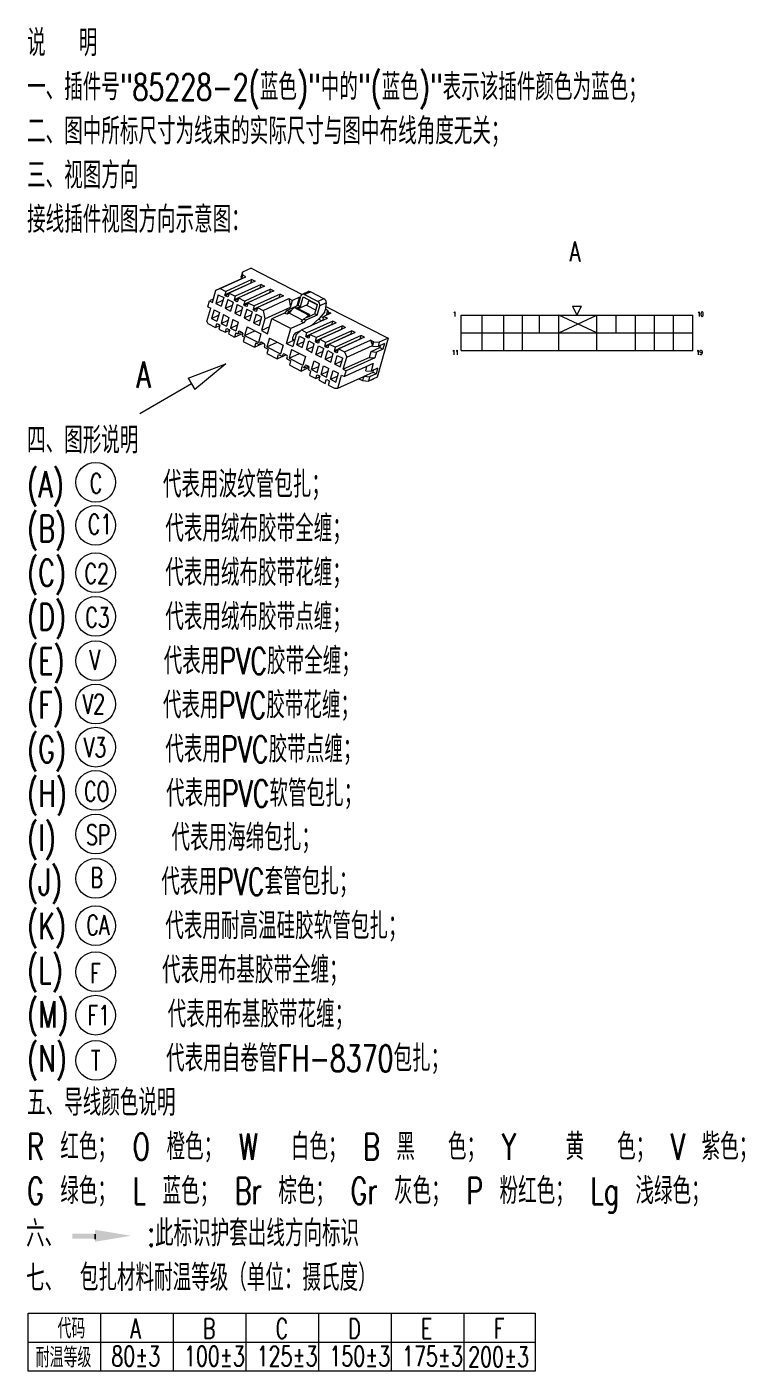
# Model space of a CAD drawing. Header units: millimetres. Extents: x 1376 to 3754, y -1445 to -604.
# Drawn here: x 3352.7 to 3461.1, y -1036.9 to -833.9 of the extents above; entities that cross this region are included whole.
import ezdxf

# ---------------------------------------------------------------- set-up
doc = ezdxf.new("R2010")
doc.units = ezdxf.units.MM
doc.layers.add('0Filament', color=7, linetype='Continuous', lineweight=20)
doc.styles.add('HZ', font='TXT', dxfattribs={"width": 0.7, "height": 4, "bigfont": 'HZTXT'})

msp = doc.modelspace()

# ---------------------------------------------------------------- hatches: boundary and pattern name
at = {"layer": '0Filament'}
msp.add_hatch(color=256, dxfattribs=at).paths.add_polyline_path([(3363.03, -1016.13), (3359.62, -1016.13), (3359.62, -1016.9), (3363.03, -1016.9)])

# ---------------------------------------------------------------- linework, layer by layer
at = {"layer": '0Filament', "ltscale": 0.071605}
for p, q in [((3386.58, -870.37), (3385.28, -870.96)), ((3407.24, -880.92), (3405.93, -881.51)), ((3405.58, -886.8), (3404.28, -887.39))]:
    msp.add_line(p, q, dxfattribs=at)
at = {"layer": '0Filament', "ltscale": 0.43274}
for p, q in [((3386.58, -870.37), (3394.29, -874.31)), ((3435.07, -876.08), (3436.45, -876.08)), ((3435.07, -876.08), (3435.76, -877.46)), ((3435.76, -877.46), (3436.45, -876.08)), ((3418.28, -882.8), (3418.28, -877.46)), ((3418.28, -877.46), (3453.25, -877.46)), ((3421.43, -882.8), (3421.43, -877.46)), ((3424.71, -882.8), (3424.71, -877.46)), ((3427.53, -882.8), (3427.53, -877.46)), ((3430.11, -880.13), (3430.11, -877.46)), ((3433, -882.8), (3433, -877.46)), ((3438.78, -880.13), (3433, -877.46)), ((3433, -880.13), (3438.78, -877.46)), ((3438.78, -882.8), (3438.78, -877.46)), ((3441.68, -880.13), (3441.68, -877.46)), ((3444.57, -882.8), (3444.57, -877.46)), ((3447.46, -882.8), (3447.46, -877.46)), ((3450.35, -882.8), (3450.35, -877.46)), ((3453.25, -882.8), (3453.25, -877.46)), ((3418.28, -880.13), (3453.25, -880.13)), ((3418.28, -882.8), (3453.25, -882.8))]:
    msp.add_line(p, q, dxfattribs=at)
at = {"layer": '0Filament', "ltscale": 0.214814}
for p, q in [((3381.25, -873.69), (3385.16, -871.91)), ((3381.89, -873.41), (3385.8, -871.63)), ((3387.96, -873.34), (3384.04, -875.11)), ((3389.53, -873.54), (3385.62, -875.32)), ((3390.02, -873.79), (3386.11, -875.57)), ((3388.38, -876.72), (3392.29, -874.95)), ((3394.17, -879.68), (3398.09, -877.91)), ((3400.2, -879.59), (3396.29, -881.37)), ((3400.35, -879.07), (3396.44, -880.84)), ((3400.84, -879.32), (3396.93, -881.09)), ((3401.78, -879.8), (3397.87, -881.57)), ((3400.67, -883), (3404.58, -881.22)), ((3399.69, -888.47), (3403.6, -886.7))]:
    msp.add_line(p, q, dxfattribs=at)
at = {"layer": '0Filament', "ltscale": 0.214816}
for p, q in [((3386.53, -872.61), (3382.62, -874.38)), ((3386.68, -872.08), (3382.76, -873.86)), ((3387.17, -872.33), (3383.25, -874.11)), ((3388.1, -872.81), (3384.19, -874.59)), ((3388.59, -873.06), (3384.68, -874.84)), ((3389.39, -874.07), (3385.47, -875.84)), ((3390.81, -874.8), (3386.9, -876.57)), ((3390.96, -874.27), (3387.05, -876.05)), ((3391.45, -874.52), (3387.54, -876.3)), ((3388.63, -877.98), (3392.54, -876.21)), ((3398.78, -878.86), (3394.86, -880.64)), ((3398.92, -878.34), (3395.01, -880.11)), ((3401.63, -880.32), (3397.72, -882.1)), ((3402.27, -880.05), (3398.36, -881.82)), ((3403.21, -880.53), (3399.3, -882.3)), ((3403.7, -880.78), (3399.79, -882.55)), ((3403.06, -881.05), (3399.15, -882.83)), ((3401.01, -883.78), (3404.92, -882))]:
    msp.add_line(p, q, dxfattribs=at)
at = {"layer": '0Filament', "ltscale": 0.034189}
for p, q in [((3385.28, -870.96), (3385.09, -871.62)), ((3384.25, -880.09), (3384.07, -880.75)), ((3385.56, -880.76), (3385.37, -881.41)), ((3387.27, -881.63), (3387.09, -882.29)), ((3389.15, -882.59), (3388.97, -883.25)), ((3404.92, -882.12), (3405.11, -881.46)), ((3405.93, -881.51), (3405.75, -882.17)), ((3390.52, -884.04), (3390.7, -883.38)), ((3392.4, -885), (3392.58, -884.34)), ((3394.11, -885.88), (3394.3, -885.22)), ((3395.42, -886.54), (3395.6, -885.89)), ((3404.46, -886.74), (3404.28, -887.39))]:
    msp.add_line(p, q, dxfattribs=at)
at = {"layer": '0Filament', "ltscale": 0.014991}
msp.add_line((3385.14, -871.92), (3385.09, -871.62), dxfattribs=at)
at = {"layer": '0Filament', "ltscale": 0.027351}
for p, q in [((3385.16, -871.91), (3385.31, -871.38)), ((3386.53, -872.61), (3386.68, -872.08)), ((3382.76, -873.86), (3382.62, -874.38)), ((3383.25, -874.11), (3383.11, -874.63)), ((3384.68, -874.84), (3384.53, -875.36)), ((3389.39, -874.07), (3389.53, -873.54)), ((3390.81, -874.8), (3390.96, -874.27)), ((3385.62, -875.32), (3385.47, -875.84)), ((3387.05, -876.05), (3386.9, -876.57)), ((3387.54, -876.3), (3387.39, -876.82)), ((3381.38, -878.77), (3381.23, -879.3)), ((3398.78, -878.86), (3398.92, -878.34)), ((3382.81, -879.5), (3382.66, -880.03)), ((3383.3, -879.75), (3383.15, -880.28)), ((3394.86, -880.64), (3395.01, -880.11)), ((3396.29, -881.37), (3396.44, -880.84)), ((3401.63, -880.32), (3401.78, -879.8)), ((3403.06, -881.05), (3403.21, -880.53)), ((3396.78, -881.62), (3396.93, -881.09)), ((3397.72, -882.1), (3397.87, -881.57)), ((3398.21, -882.35), (3398.36, -881.82)), ((3399.15, -882.83), (3399.3, -882.3)), ((3399.64, -883.08), (3399.79, -882.55)), ((3404.92, -882), (3405.07, -881.47)), ((3396.83, -887.26), (3396.97, -886.74)), ((3397.77, -887.74), (3397.91, -887.22)), ((3398.26, -887.99), (3398.4, -887.47))]:
    msp.add_line(p, q, dxfattribs=at)
at = {"layer": '0Filament', "ltscale": 0.034777}
for p, q in [((3385.16, -871.91), (3385.8, -871.63)), ((3381.25, -873.69), (3381.89, -873.41))]:
    msp.add_line(p, q, dxfattribs=at)
at = {"layer": '0Filament', "ltscale": 0.020395}
msp.add_line((3385.34, -871.37), (3385.28, -870.96), dxfattribs=at)
at = {"layer": '0Filament', "ltscale": 0.002009}
for p, q in [((3385.34, -871.37), (3385.31, -871.38)), ((3405.11, -881.46), (3405.07, -881.47))]:
    msp.add_line(p, q, dxfattribs=at)
at = {"layer": '0Filament', "ltscale": 0.027506}
for p, q in [((3385.8, -871.63), (3385.31, -871.38)), ((3386.68, -872.08), (3387.17, -872.33)), ((3388.1, -872.81), (3388.59, -873.06)), ((3389.53, -873.54), (3390.02, -873.79)), ((3390.96, -874.27), (3391.45, -874.52)), ((3399.41, -878.59), (3398.92, -878.34)), ((3400.84, -879.32), (3400.35, -879.07)), ((3403.7, -880.78), (3403.21, -880.53)), ((3405.07, -881.47), (3404.58, -881.22))]:
    msp.add_line(p, q, dxfattribs=at)
at = {"layer": '0Filament', "ltscale": 0.000609419}
for p, q in [((3386.53, -872.61), (3386.53, -872.62)), ((3403.07, -881.06), (3403.06, -881.05))]:
    msp.add_line(p, q, dxfattribs=at)
at = {"layer": '0Filament', "ltscale": 0.027352}
for p, q in [((3387.96, -873.34), (3388.1, -872.81)), ((3384.19, -874.59), (3384.04, -875.11)), ((3386.11, -875.57), (3385.96, -876.09)), ((3381.87, -879.02), (3381.72, -879.55)), ((3395.35, -880.89), (3395.5, -880.36)), ((3400.2, -879.59), (3400.35, -879.07)), ((3396.34, -887.01), (3396.48, -886.49))]:
    msp.add_line(p, q, dxfattribs=at)
at = {"layer": '0Filament', "ltscale": 0.09573}
msp.add_line((3380.73, -875.53), (3381.25, -873.69), dxfattribs=at)
at = {"layer": '0Filament', "ltscale": 0.068379}
for p, q in [((3381.62, -874.35), (3381.25, -875.67)), ((3380.98, -876.63), (3380.61, -877.95)), ((3383.87, -875.5), (3383.49, -876.82)), ((3384.48, -875.81), (3384.11, -877.13)), ((3386.72, -876.96), (3386.35, -878.28)), ((3383.22, -877.78), (3382.85, -879.1)), ((3388.04, -880.24), (3387.67, -881.56)), ((3389.33, -880.9), (3388.96, -882.21)), ((3393.5, -881.92), (3393.87, -880.61)), ((3391.41, -881.96), (3391.04, -883.28)), ((3392.69, -882.62), (3392.32, -883.93)), ((3395.74, -883.07), (3396.11, -881.75)), ((3396.36, -883.38), (3396.73, -882.07)), ((3397.78, -884.11), (3398.16, -882.8)), ((3397.14, -886.39), (3397.51, -885.08)), ((3398.6, -884.53), (3398.97, -883.21)), ((3399.39, -887.54), (3399.76, -886.22))]:
    msp.add_line(p, q, dxfattribs=at)
at = {"layer": '0Filament', "ltscale": 0.045844}
for p, q in [((3381.62, -874.35), (3382.44, -874.77)), ((3382.68, -876.4), (3383.49, -876.82)), ((3383.83, -878.09), (3384.65, -878.51)), ((3386.96, -878.59), (3387.78, -879)), ((3387.34, -877.27), (3388.15, -877.69)), ((3383.46, -879.41), (3384.28, -879.83)), ((3393.87, -880.61), (3394.68, -881.02)), ((3394.93, -882.65), (3395.74, -883.07)), ((3396.73, -882.07), (3397.54, -882.48)), ((3398.16, -882.8), (3398.97, -883.21)), ((3396.08, -884.35), (3396.9, -884.77)), ((3397.78, -884.11), (3398.6, -884.53)), ((3399.21, -884.84), (3400.03, -885.26)), ((3399.58, -883.53), (3400.4, -883.94)), ((3395.71, -885.66), (3396.53, -886.08))]:
    msp.add_line(p, q, dxfattribs=at)
at = {"layer": '0Filament', "ltscale": 0.049281}
msp.add_line((3381.89, -873.41), (3382.76, -873.86), dxfattribs=at)
at = {"layer": '0Filament', "ltscale": 0.068378}
for p, q in [((3382.44, -874.77), (3382.07, -876.09)), ((3383.05, -875.08), (3382.68, -876.4)), ((3385.29, -876.23), (3384.92, -877.55)), ((3385.91, -876.54), (3385.54, -877.86)), ((3381.79, -877.05), (3381.42, -878.37)), ((3382.41, -877.36), (3382.04, -878.68)), ((3383.83, -878.09), (3383.46, -879.41)), ((3384.65, -878.51), (3384.28, -879.83)), ((3387.34, -877.27), (3386.96, -878.59)), ((3388.15, -877.69), (3387.78, -879)), ((3385.96, -879.18), (3385.59, -880.49)), ((3394.31, -882.34), (3394.68, -881.02)), ((3394.93, -882.65), (3395.3, -881.34)), ((3397.17, -883.8), (3397.54, -882.48)), ((3394.78, -883.68), (3394.41, -885)), ((3395.71, -885.66), (3396.08, -884.35)), ((3396.53, -886.08), (3396.9, -884.77)), ((3399.21, -884.84), (3399.58, -883.53)), ((3400.03, -885.26), (3400.4, -883.94)), ((3397.96, -886.81), (3398.33, -885.5)), ((3398.57, -887.12), (3398.94, -885.81))]:
    msp.add_line(p, q, dxfattribs=at)
at = {"layer": '0Filament', "ltscale": 0.007071}
for p, q in [((3382.67, -874.51), (3382.62, -874.38)), ((3385.53, -875.97), (3385.47, -875.84)), ((3386.96, -876.7), (3386.9, -876.57)), ((3383.24, -879.62), (3383.3, -879.75)), ((3385.32, -880.22), (3385.26, -880.09)), ((3394.92, -880.77), (3394.86, -880.64)), ((3388.66, -881.93), (3388.61, -881.8)), ((3396.35, -881.5), (3396.29, -881.37)), ((3397.78, -882.23), (3397.72, -882.1)), ((3399.21, -882.96), (3399.15, -882.83)), ((3392.09, -883.68), (3392.04, -883.55)), ((3396.92, -886.61), (3396.97, -886.74))]:
    msp.add_line(p, q, dxfattribs=at)
at = {"layer": '0Filament', "ltscale": 0.029403}
for p, q in [((3383.21, -874.27), (3382.67, -874.51)), ((3387.49, -876.46), (3386.96, -876.7))]:
    msp.add_line(p, q, dxfattribs=at)
at = {"layer": '0Filament', "ltscale": 0.018336}
for p, q in [((3383, -874.68), (3382.67, -874.51)), ((3387.29, -876.87), (3386.96, -876.7)), ((3392.29, -876.91), (3391.96, -876.74)), ((3394.01, -876.13), (3393.69, -875.96))]:
    msp.add_line(p, q, dxfattribs=at)
at = {"layer": '0Filament', "ltscale": 0.005882}
for p, q in [((3383.11, -874.63), (3383, -874.68)), ((3385.96, -876.09), (3385.86, -876.14)), ((3398.21, -882.35), (3398.1, -882.39))]:
    msp.add_line(p, q, dxfattribs=at)
at = {"layer": '0Filament', "ltscale": 0.005796}
for p, q in [((3383.11, -874.63), (3383, -874.68)), ((3384.53, -875.36), (3384.43, -875.41)), ((3385.96, -876.09), (3385.86, -876.14)), ((3387.39, -876.82), (3387.29, -876.87)), ((3381.38, -878.77), (3381.49, -878.73)), ((3382.81, -879.5), (3382.91, -879.46)), ((3384.81, -879.86), (3384.7, -879.9)), ((3395.35, -880.89), (3395.25, -880.94)), ((3388.08, -881.53), (3387.97, -881.57)), ((3396.78, -881.62), (3396.68, -881.66)), ((3398.21, -882.35), (3398.1, -882.39)), ((3391.5, -883.28), (3391.4, -883.32)), ((3394.85, -884.99), (3394.75, -885.03)), ((3396.48, -886.49), (3396.59, -886.44)), ((3397.91, -887.22), (3398.02, -887.17))]:
    msp.add_line(p, q, dxfattribs=at)
at = {"layer": '0Filament', "ltscale": 0.052719}
for p, q in [((3383.25, -874.11), (3384.19, -874.59)), ((3386.11, -875.57), (3387.05, -876.05)), ((3388.13, -879.76), (3389.07, -880.24)), ((3396.93, -881.09), (3397.87, -881.57)), ((3398.36, -881.82), (3399.3, -882.3)), ((3396.83, -887.26), (3397.77, -887.74)), ((3398.26, -887.99), (3399.19, -888.47))]:
    msp.add_line(p, q, dxfattribs=at)
at = {"layer": '0Filament', "ltscale": 0.052721}
for p, q in [((3384.68, -874.84), (3385.62, -875.32)), ((3395.5, -880.36), (3396.44, -880.84)), ((3391.93, -881.7), (3392.87, -882.18))]:
    msp.add_line(p, q, dxfattribs=at)
at = {"layer": '0Filament', "ltscale": 0.000608721}
for p, q in [((3387.96, -873.34), (3387.96, -873.35)), ((3398.78, -878.87), (3398.78, -878.86)), ((3400.21, -879.6), (3400.2, -879.59))]:
    msp.add_line(p, q, dxfattribs=at)
at = {"layer": '0Filament', "ltscale": 0.000608106}
for p, q in [((3389.39, -874.07), (3389.39, -874.08)), ((3401.64, -880.33), (3401.63, -880.32))]:
    msp.add_line(p, q, dxfattribs=at)
at = {"layer": '0Filament', "ltscale": 0.000608805}
msp.add_line((3390.81, -874.8), (3390.82, -874.81), dxfattribs=at)
at = {"layer": '0Filament', "ltscale": 0.057285}
for p, q in [((3393.86, -874.75), (3392.82, -875.22)), ((3398.6, -877.16), (3397.56, -877.64))]:
    msp.add_line(p, q, dxfattribs=at)
at = {"layer": '0Filament', "ltscale": 0.067625}
msp.add_line((3393.86, -874.75), (3393.5, -876.05), dxfattribs=at)
at = {"layer": '0Filament', "ltscale": 0.072937}
for p, q in [((3393.69, -875.96), (3394.08, -874.56)), ((3396.54, -877.42), (3396.94, -876.02))]:
    msp.add_line(p, q, dxfattribs=at)
at = {"layer": '0Filament', "ltscale": 0.008064}
msp.add_line((3393.86, -874.75), (3394.01, -874.82), dxfattribs=at)
at = {"layer": '0Filament', "ltscale": 0.074706}
for p, q in [((3394.01, -876.13), (3394.42, -874.69)), ((3396.22, -877.26), (3396.62, -875.82))]:
    msp.add_line(p, q, dxfattribs=at)
at = {"layer": '0Filament', "ltscale": 0.051281}
msp.add_line((3395.22, -873.89), (3394.28, -874.31), dxfattribs=at)
at = {"layer": '0Filament', "ltscale": 0.123776}
for p, q in [((3394.42, -874.69), (3396.62, -875.82)), ((3395.26, -877.42), (3393.06, -876.3)), ((3395.39, -877.36), (3393.19, -876.24))]:
    msp.add_line(p, q, dxfattribs=at)
at = {"layer": '0Filament', "ltscale": 0.050123}
for p, q in [((3394.61, -874.33), (3395.53, -873.91)), ((3397.57, -874.96), (3396.65, -875.37))]:
    msp.add_line(p, q, dxfattribs=at)
at = {"layer": '0Filament', "ltscale": 0.114608}
for p, q in [((3396.65, -875.37), (3394.61, -874.33)), ((3397.57, -874.96), (3395.53, -873.91))]:
    msp.add_line(p, q, dxfattribs=at)
at = {"layer": '0Filament', "ltscale": 0.102568}
msp.add_line((3379.92, -878.38), (3380.48, -876.41), dxfattribs=at)
at = {"layer": '0Filament', "ltscale": 0.045585}
for p, q in [((3380.03, -876.18), (3380.28, -875.3)), ((3404.44, -883.83), (3404.68, -882.95)), ((3405.51, -883.01), (3405.27, -883.88)), ((3400.69, -886.73), (3400.94, -885.85))]:
    msp.add_line(p, q, dxfattribs=at)
at = {"layer": '0Filament', "ltscale": 0.025213}
for p, q in [((3380.03, -876.18), (3380.48, -876.41)), ((3380.28, -875.3), (3380.73, -875.53)), ((3400.24, -886.5), (3400.69, -886.73)), ((3404.98, -886.07), (3405.43, -886.3))]:
    msp.add_line(p, q, dxfattribs=at)
at = {"layer": '0Filament', "ltscale": 0.032344}
msp.add_line((3380.87, -875.03), (3380.28, -875.3), dxfattribs=at)
at = {"layer": '0Filament', "ltscale": 0.045842}
for p, q in [((3380.98, -876.63), (3381.79, -877.05)), ((3381.25, -875.67), (3382.07, -876.09)), ((3384.48, -875.81), (3385.29, -876.23)), ((3382.04, -878.68), (3382.85, -879.1)), ((3385.54, -877.86), (3386.35, -878.28)), ((3397.51, -885.08), (3398.33, -885.5)), ((3398.57, -887.12), (3399.39, -887.54))]:
    msp.add_line(p, q, dxfattribs=at)
at = {"layer": '0Filament', "ltscale": 0.058808}
for p, q in [((3381.25, -875.67), (3382.32, -875.18)), ((3382.68, -876.4), (3383.75, -875.91)), ((3382.04, -878.68), (3383.11, -878.19)), ((3383.46, -879.41), (3384.54, -878.92)), ((3385.54, -877.86), (3386.61, -877.37)), ((3386.96, -878.59), (3388.04, -878.1)), ((3393.5, -881.92), (3394.57, -881.44)), ((3397.78, -884.11), (3398.86, -883.63)), ((3398.57, -887.12), (3399.64, -886.64))]:
    msp.add_line(p, q, dxfattribs=at)
at = {"layer": '0Filament', "ltscale": 0.045843}
for p, q in [((3383.05, -875.08), (3383.87, -875.5)), ((3385.91, -876.54), (3386.72, -876.96)), ((3380.61, -877.95), (3381.42, -878.37)), ((3382.41, -877.36), (3383.22, -877.78)), ((3384.11, -877.13), (3384.92, -877.55)), ((3393.5, -881.92), (3394.31, -882.34)), ((3395.3, -881.34), (3396.11, -881.75)), ((3396.36, -883.38), (3397.17, -883.8)), ((3397.14, -886.39), (3397.96, -886.81)), ((3398.94, -885.81), (3399.76, -886.22))]:
    msp.add_line(p, q, dxfattribs=at)
at = {"layer": '0Filament', "ltscale": 0.00707}
for p, q in [((3384.1, -875.24), (3384.04, -875.11)), ((3381.81, -878.89), (3381.87, -879.02)), ((3395.36, -885.34), (3395.3, -885.22)), ((3398.35, -887.34), (3398.4, -887.47))]:
    msp.add_line(p, q, dxfattribs=at)
at = {"layer": '0Filament', "ltscale": 0.029405}
for p, q in [((3384.64, -875), (3384.1, -875.24)), ((3386.07, -875.73), (3385.53, -875.97)), ((3395.46, -880.53), (3394.92, -880.77)), ((3396.88, -881.26), (3396.35, -881.5)), ((3398.31, -881.98), (3397.78, -882.23)), ((3399.74, -882.71), (3399.21, -882.96))]:
    msp.add_line(p, q, dxfattribs=at)
at = {"layer": '0Filament', "ltscale": 0.018338}
for p, q in [((3384.43, -875.41), (3384.1, -875.24)), ((3385.86, -876.14), (3385.53, -875.97)), ((3381.49, -878.73), (3381.81, -878.89)), ((3391.95, -877.3), (3391.62, -877.13)), ((3394.48, -878.59), (3394.15, -878.42)), ((3394.82, -878.2), (3394.5, -878.04)), ((3396.54, -877.42), (3396.22, -877.26)), ((3398.27, -877), (3398.6, -877.16)), ((3382.91, -879.46), (3383.24, -879.62)), ((3395.25, -880.94), (3394.92, -880.77)), ((3396.68, -881.66), (3396.35, -881.5)), ((3398.1, -882.39), (3397.78, -882.23)), ((3399.53, -883.12), (3399.21, -882.96)), ((3396.59, -886.44), (3396.92, -886.61)), ((3398.02, -887.17), (3398.35, -887.34))]:
    msp.add_line(p, q, dxfattribs=at)
at = {"layer": '0Filament', "ltscale": 0.05881}
for p, q in [((3384.11, -877.13), (3385.18, -876.64)), ((3380.61, -877.95), (3381.68, -877.46)), ((3394.93, -882.65), (3396, -882.17)), ((3396.36, -883.38), (3397.43, -882.9)), ((3399.21, -884.84), (3400.28, -884.36)), ((3395.71, -885.66), (3396.78, -885.18)), ((3397.14, -886.39), (3398.21, -885.91))]:
    msp.add_line(p, q, dxfattribs=at)
at = {"layer": '0Filament', "ltscale": 0.00588}
for p, q in [((3384.53, -875.36), (3384.43, -875.41)), ((3395.35, -880.89), (3395.25, -880.94)), ((3396.78, -881.62), (3396.68, -881.66)), ((3399.64, -883.08), (3399.53, -883.12))]:
    msp.add_line(p, q, dxfattribs=at)
at = {"layer": '0Filament', "ltscale": 0.005881}
msp.add_line((3387.39, -876.82), (3387.29, -876.87), dxfattribs=at)
at = {"layer": '0Filament', "ltscale": 0.04699}
msp.add_line((3387.54, -876.3), (3388.38, -876.72), dxfattribs=at)
at = {"layer": '0Filament', "ltscale": 0.064202}
for p, q in [((3388.38, -876.72), (3388.63, -877.98)), ((3392.29, -874.95), (3392.54, -876.21))]:
    msp.add_line(p, q, dxfattribs=at)
at = {"layer": '0Filament', "ltscale": 0.025904}
for p, q in [((3391.96, -876.74), (3391.62, -877.13)), ((3392.65, -876.75), (3392.31, -877.13))]:
    msp.add_line(p, q, dxfattribs=at)
at = {"layer": '0Filament', "ltscale": 0.025903}
for p, q in [((3392.29, -876.91), (3391.95, -877.3)), ((3394.5, -878.04), (3394.15, -878.42)), ((3394.82, -878.2), (3394.48, -878.59))]:
    msp.add_line(p, q, dxfattribs=at)
at = {"layer": '0Filament', "ltscale": 0.094519}
for p, q in [((3393.69, -875.96), (3391.96, -876.74)), ((3396.54, -877.42), (3394.82, -878.2))]:
    msp.add_line(p, q, dxfattribs=at)
at = {"layer": '0Filament', "ltscale": 0.029798}
for p, q in [((3392.29, -874.95), (3392.82, -875.22)), ((3397.56, -877.64), (3398.09, -877.91)), ((3388.61, -881.8), (3388.08, -881.53)), ((3392.04, -883.55), (3391.5, -883.28))]:
    msp.add_line(p, q, dxfattribs=at)
at = {"layer": '0Filament', "ltscale": 0.019872}
for p, q in [((3392.65, -876.75), (3392.29, -876.91)), ((3394.86, -877.87), (3394.5, -878.04))]:
    msp.add_line(p, q, dxfattribs=at)
at = {"layer": '0Filament', "ltscale": 0.051322}
msp.add_line((3392.54, -876.21), (3392.82, -875.22), dxfattribs=at)
at = {"layer": '0Filament', "ltscale": 0.030221}
for p, q in [((3393.06, -876.3), (3392.65, -876.75)), ((3395.26, -877.42), (3394.86, -877.87))]:
    msp.add_line(p, q, dxfattribs=at)
at = {"layer": '0Filament', "ltscale": 0.00716}
for p, q in [((3393.19, -876.24), (3393.06, -876.3)), ((3395.39, -877.36), (3395.26, -877.42))]:
    msp.add_line(p, q, dxfattribs=at)
at = {"layer": '0Filament', "ltscale": 0.030122}
msp.add_line((3394.01, -876.13), (3393.46, -876.38), dxfattribs=at)
at = {"layer": '0Filament', "ltscale": 0.067138}
msp.add_line((3394.92, -875.94), (3393.7, -876.5), dxfattribs=at)
at = {"layer": '0Filament', "ltscale": 0.019928}
msp.add_line((3395.17, -875.64), (3394.92, -875.94), dxfattribs=at)
at = {"layer": '0Filament', "ltscale": 0.081558}
msp.add_line((3394.92, -875.94), (3396.38, -876.69), dxfattribs=at)
at = {"layer": '0Filament', "ltscale": 0.01214}
for p, q in [((3395.17, -875.64), (3395.24, -875.4)), ((3397.71, -876.93), (3397.77, -876.69))]:
    msp.add_line(p, q, dxfattribs=at)
at = {"layer": '0Filament', "ltscale": 0.013681}
msp.add_line((3395.28, -875.13), (3395.24, -875.4), dxfattribs=at)
at = {"layer": '0Filament', "ltscale": 0.074931}
msp.add_line((3395.27, -875.21), (3396.6, -875.89), dxfattribs=at)
at = {"layer": '0Filament', "ltscale": 0.066593}
msp.add_line((3397.71, -876.93), (3396.87, -877.96), dxfattribs=at)
at = {"layer": '0Filament', "ltscale": 0.053937}
msp.add_line((3397.92, -875.57), (3396.94, -876.02), dxfattribs=at)
at = {"layer": '0Filament', "ltscale": 0.056592}
msp.add_line((3397.92, -875.57), (3397.77, -876.69), dxfattribs=at)
at = {"layer": '0Filament', "ltscale": 0.018434}
msp.add_line((3397.8, -876.5), (3398.13, -876.67), dxfattribs=at)
at = {"layer": '0Filament'}
for p, q in [((3397.85, -876.13), (3407.24, -880.92)), ((3377.08, -886.95), (3382.78, -884.81)), ((3382.78, -884.81), (3378.08, -888.68)), ((3377.08, -886.95), (3378.08, -888.68)), ((3352.92, -1036.91), (3352.92, -1028.14)), ((3352.92, -1028.14), (3429.46, -1028.14)), ((3363.89, -1036.91), (3363.89, -1028.14)), ((3374.86, -1036.91), (3374.86, -1028.14)), ((3385.83, -1036.91), (3385.83, -1028.14)), ((3396.8, -1036.91), (3396.8, -1028.14)), ((3407.77, -1036.91), (3407.77, -1028.14)), ((3418.74, -1036.91), (3418.74, -1028.14)), ((3429.46, -1028.14), (3429.46, -1036.91)), ((3352.92, -1032.52), (3429.46, -1032.52)), ((3429.46, -1036.91), (3352.92, -1036.91))]:
    msp.add_line(p, q, dxfattribs=at)
at = {"layer": '0Filament', "ltscale": 0.042221}
msp.add_line((3398.13, -876.67), (3397.9, -877.48), dxfattribs=at)
at = {"layer": '0Filament', "ltscale": 0.017929}
msp.add_line((3398.13, -876.67), (3398.27, -877), dxfattribs=at)
at = {"layer": '0Filament', "ltscale": 0.017676}
msp.add_line((3379.92, -878.38), (3380.07, -878.7), dxfattribs=at)
at = {"layer": '0Filament', "ltscale": 0.065326}
msp.add_line((3380.07, -878.7), (3381.23, -879.3), dxfattribs=at)
at = {"layer": '0Filament', "ltscale": 0.092272}
msp.add_line((3388.63, -877.98), (3388.13, -879.76), dxfattribs=at)
at = {"layer": '0Filament', "ltscale": 0.116243}
msp.add_line((3389.07, -880.24), (3389.7, -878), dxfattribs=at)
at = {"layer": '0Filament', "ltscale": 0.105414}
for p, q in [((3391.62, -877.13), (3389.7, -878)), ((3394.48, -878.59), (3392.56, -879.46))]:
    msp.add_line(p, q, dxfattribs=at)
at = {"layer": '0Filament', "ltscale": 0.160451}
msp.add_line((3392.56, -879.46), (3389.7, -878), dxfattribs=at)
at = {"layer": '0Filament', "ltscale": 0.01987}
msp.add_line((3392.31, -877.13), (3391.95, -877.3), dxfattribs=at)
at = {"layer": '0Filament', "ltscale": 0.115485}
msp.add_line((3394.36, -878.18), (3392.31, -877.13), dxfattribs=at)
at = {"layer": '0Filament', "ltscale": 0.023647}
msp.add_line((3395.29, -877.68), (3394.86, -877.87), dxfattribs=at)
at = {"layer": '0Filament', "ltscale": 0.051}
msp.add_line((3396.22, -877.26), (3395.29, -877.68), dxfattribs=at)
at = {"layer": '0Filament', "ltscale": 0.016533}
msp.add_line((3395.39, -877.36), (3395.29, -877.68), dxfattribs=at)
at = {"layer": '0Filament', "ltscale": 0.214815}
msp.add_line((3399.41, -878.59), (3395.5, -880.36), dxfattribs=at)
at = {"layer": '0Filament', "ltscale": 0.082202}
msp.add_line((3396.87, -877.96), (3395.62, -879.03), dxfattribs=at)
at = {"layer": '0Filament', "ltscale": 0.026143}
msp.add_line((3397.21, -878.31), (3396.74, -878.07), dxfattribs=at)
at = {"layer": '0Filament', "ltscale": 0.021432}
msp.add_line((3397.5, -877.86), (3397.11, -877.66), dxfattribs=at)
at = {"layer": '0Filament', "ltscale": 0.030493}
msp.add_line((3397.39, -878.23), (3397.56, -877.64), dxfattribs=at)
at = {"layer": '0Filament', "ltscale": 0.018765}
msp.add_line((3398.27, -877), (3398.17, -877.36), dxfattribs=at)
at = {"layer": '0Filament', "ltscale": 0.034779}
for p, q in [((3381.23, -879.3), (3381.86, -879.01)), ((3382.66, -880.03), (3383.29, -879.74)), ((3396.34, -887.01), (3396.97, -886.73)), ((3399.19, -888.47), (3399.69, -888.47))]:
    msp.add_line(p, q, dxfattribs=at)
at = {"layer": '0Filament', "ltscale": 0.05272}
msp.add_line((3381.72, -879.55), (3382.66, -880.03), dxfattribs=at)
at = {"layer": '0Filament', "ltscale": 0.051573}
for p, q in [((3383.15, -880.28), (3384.07, -880.75)), ((3395.42, -886.54), (3396.34, -887.01))]:
    msp.add_line(p, q, dxfattribs=at)
at = {"layer": '0Filament', "ltscale": 0.067787}
msp.add_line((3384.07, -880.75), (3385.3, -880.19), dxfattribs=at)
at = {"layer": '0Filament', "ltscale": 0.019484}
for p, q in [((3384.25, -880.09), (3384.6, -880.27)), ((3385.21, -880.58), (3385.56, -880.76)), ((3394.3, -885.22), (3394.64, -885.4)), ((3395.26, -885.71), (3395.6, -885.89))]:
    msp.add_line(p, q, dxfattribs=at)
at = {"layer": '0Filament', "ltscale": 0.018866}
for p, q in [((3384.7, -879.9), (3384.6, -880.27)), ((3394.64, -885.4), (3394.75, -885.03))]:
    msp.add_line(p, q, dxfattribs=at)
at = {"layer": '0Filament', "ltscale": 0.029366}
for p, q in [((3384.6, -880.27), (3385.14, -880.02)), ((3387.87, -881.93), (3388.4, -881.69)), ((3391.3, -883.69), (3391.83, -883.44)), ((3394.64, -885.4), (3395.18, -885.15))]:
    msp.add_line(p, q, dxfattribs=at)
at = {"layer": '0Filament', "ltscale": 0.025215}
for p, q in [((3385.26, -880.09), (3384.81, -879.86)), ((3406.03, -882.34), (3406.48, -882.57)), ((3395.3, -885.22), (3394.85, -884.99))]:
    msp.add_line(p, q, dxfattribs=at)
at = {"layer": '0Filament', "ltscale": 0.018868}
for p, q in [((3385.32, -880.22), (3385.21, -880.58)), ((3391.3, -883.69), (3391.4, -883.32)), ((3395.26, -885.71), (3395.36, -885.34))]:
    msp.add_line(p, q, dxfattribs=at)
at = {"layer": '0Filament', "ltscale": 0.085718}
for p, q in [((3385.59, -880.49), (3387.15, -879.79)), ((3388.96, -882.21), (3390.52, -881.51))]:
    msp.add_line(p, q, dxfattribs=at)
at = {"layer": '0Filament', "ltscale": 0.1169}
for p, q in [((3385.59, -880.49), (3387.67, -881.56)), ((3389.33, -880.9), (3391.41, -881.96)), ((3388.96, -882.21), (3391.04, -883.28)), ((3392.69, -882.62), (3394.78, -883.68))]:
    msp.add_line(p, q, dxfattribs=at)
at = {"layer": '0Filament', "ltscale": 0.116899}
for p, q in [((3385.96, -879.18), (3388.04, -880.24)), ((3392.32, -883.93), (3394.41, -885))]:
    msp.add_line(p, q, dxfattribs=at)
at = {"layer": '0Filament', "ltscale": 0.067629}
msp.add_line((3389.36, -879.2), (3388.13, -879.76), dxfattribs=at)
at = {"layer": '0Filament', "ltscale": 0.116244}
msp.add_line((3391.93, -881.7), (3392.56, -879.46), dxfattribs=at)
at = {"layer": '0Filament', "ltscale": 0.092273}
msp.add_line((3393.37, -880.4), (3392.87, -882.18), dxfattribs=at)
at = {"layer": '0Filament', "ltscale": 0.04101}
msp.add_line((3393.34, -880.1), (3394.09, -879.76), dxfattribs=at)
at = {"layer": '0Filament', "ltscale": 0.054054}
msp.add_line((3394.17, -879.68), (3393.37, -880.4), dxfattribs=at)
at = {"layer": '0Filament', "ltscale": 0.046988}
msp.add_line((3394.17, -879.68), (3395.01, -880.11), dxfattribs=at)
at = {"layer": '0Filament', "ltscale": 0.027507}
msp.add_line((3402.27, -880.05), (3401.78, -879.8), dxfattribs=at)
at = {"layer": '0Filament', "ltscale": 0.305424}
msp.add_line((3407.24, -880.92), (3405.58, -886.8), dxfattribs=at)
at = {"layer": '0Filament', "ltscale": 0.09627}
for p, q in [((3385.37, -881.41), (3387.09, -882.29)), ((3392.4, -885), (3394.11, -885.88))]:
    msp.add_line(p, q, dxfattribs=at)
at = {"layer": '0Filament', "ltscale": 0.072225}
for p, q in [((3387.09, -882.29), (3388.4, -881.69)), ((3390.52, -884.04), (3391.83, -883.44))]:
    msp.add_line(p, q, dxfattribs=at)
at = {"layer": '0Filament', "ltscale": 0.033237}
for p, q in [((3387.27, -881.63), (3387.87, -881.93)), ((3388.56, -882.29), (3389.15, -882.59)), ((3390.7, -883.38), (3391.3, -883.69)), ((3391.99, -884.04), (3392.58, -884.34))]:
    msp.add_line(p, q, dxfattribs=at)
at = {"layer": '0Filament', "ltscale": 0.018867}
for p, q in [((3387.97, -881.57), (3387.87, -881.93)), ((3388.66, -881.93), (3388.56, -882.29)), ((3391.99, -884.04), (3392.09, -883.68))]:
    msp.add_line(p, q, dxfattribs=at)
at = {"layer": '0Filament', "ltscale": 0.060866}
msp.add_line((3391.93, -881.7), (3393.03, -881.2), dxfattribs=at)
at = {"layer": '0Filament', "ltscale": 0.011182}
msp.add_line((3393.03, -881.2), (3392.84, -881.09), dxfattribs=at)
at = {"layer": '0Filament', "ltscale": 0.049282}
msp.add_line((3399.79, -882.55), (3400.67, -883), dxfattribs=at)
at = {"layer": '0Filament', "ltscale": 0.042425}
msp.add_line((3400.67, -883), (3401.01, -883.78), dxfattribs=at)
at = {"layer": '0Filament', "ltscale": 0.042426}
msp.add_line((3404.58, -881.22), (3404.92, -882), dxfattribs=at)
at = {"layer": '0Filament', "ltscale": 0.073893}
for p, q in [((3404.68, -882.95), (3406.03, -882.34)), ((3403.63, -886.68), (3404.98, -886.07))]:
    msp.add_line(p, q, dxfattribs=at)
at = {"layer": '0Filament', "ltscale": 0.041588}
for p, q in [((3404.68, -882.95), (3405.51, -883.01)), ((3404.92, -882.12), (3405.75, -882.17)), ((3405.11, -881.46), (3405.93, -881.51)), ((3404.44, -883.83), (3405.27, -883.88)), ((3403.63, -886.68), (3404.46, -886.74)), ((3403.87, -885.85), (3404.7, -885.9))]:
    msp.add_line(p, q, dxfattribs=at)
at = {"layer": '0Filament', "ltscale": 0.052988}
msp.add_line((3406.48, -882.57), (3405.51, -883.01), dxfattribs=at)
at = {"layer": '0Filament', "ltscale": 0.052987}
for p, q in [((3406.71, -881.73), (3405.75, -882.17)), ((3405.43, -886.3), (3404.46, -886.74)), ((3405.66, -885.46), (3404.7, -885.9))]:
    msp.add_line(p, q, dxfattribs=at)
at = {"layer": '0Filament', "ltscale": 0.017504}
for p, q in [((3406.03, -882.34), (3406.13, -882)), ((3404.98, -886.07), (3405.07, -885.73))]:
    msp.add_line(p, q, dxfattribs=at)
at = {"layer": '0Filament', "ltscale": 0.043305}
msp.add_line((3406.71, -881.73), (3406.48, -882.57), dxfattribs=at)
at = {"layer": '0Filament', "ltscale": 0.0871}
msp.add_line((3388.97, -883.25), (3390.52, -884.04), dxfattribs=at)
at = {"layer": '0Filament', "ltscale": 0.085717}
msp.add_line((3392.32, -883.93), (3393.88, -883.23), dxfattribs=at)
at = {"layer": '0Filament', "ltscale": 0.005795}
msp.add_line((3399.64, -883.08), (3399.53, -883.12), dxfattribs=at)
at = {"layer": '0Filament', "ltscale": 0.095729}
msp.add_line((3400.49, -885.62), (3401.01, -883.78), dxfattribs=at)
at = {"layer": '0Filament', "ltscale": 0.216823}
msp.add_line((3404.44, -883.83), (3400.49, -885.62), dxfattribs=at)
at = {"layer": '0Filament', "ltscale": 0.237729}
for p, q in [((3405.02, -884.76), (3400.69, -886.73)), ((3405.27, -883.88), (3400.94, -885.85))]:
    msp.add_line(p, q, dxfattribs=at)
at = {"layer": '0Filament', "ltscale": 0.059261}
msp.add_line((3405.02, -884.76), (3404.7, -885.9), dxfattribs=at)
at = {"layer": '0Filament', "ltscale": 0.067786}
msp.add_line((3394.11, -885.88), (3395.35, -885.32), dxfattribs=at)
at = {"layer": '0Filament', "ltscale": 0.102567}
msp.add_line((3399.69, -888.47), (3400.24, -886.5), dxfattribs=at)
at = {"layer": '0Filament', "ltscale": 0.025214}
msp.add_line((3400.49, -885.62), (3400.94, -885.85), dxfattribs=at)
at = {"layer": '0Filament', "ltscale": 0.030987}
msp.add_line((3402.82, -887.05), (3403.37, -887.33), dxfattribs=at)
at = {"layer": '0Filament', "ltscale": 0.022794}
msp.add_line((3403.49, -886.89), (3403.37, -887.33), dxfattribs=at)
at = {"layer": '0Filament', "ltscale": 0.002423}
msp.add_line((3403.49, -886.89), (3403.54, -886.92), dxfattribs=at)
at = {"layer": '0Filament', "ltscale": 0.002548}
msp.add_line((3403.52, -886.9), (3403.57, -886.9), dxfattribs=at)
at = {"layer": '0Filament', "ltscale": 0.011396}
msp.add_line((3403.54, -886.92), (3403.6, -886.7), dxfattribs=at)
at = {"layer": '0Filament', "ltscale": 0.011397}
msp.add_line((3403.57, -886.9), (3403.63, -886.68), dxfattribs=at)
at = {"layer": '0Filament', "ltscale": 0.033459}
msp.add_line((3403.87, -885.85), (3404.05, -885.2), dxfattribs=at)
at = {"layer": '0Filament', "ltscale": 0.003828}
msp.add_line((3404.99, -887.07), (3404.97, -887.14), dxfattribs=at)
at = {"layer": '0Filament', "ltscale": 0.043307}
msp.add_line((3405.66, -885.46), (3405.43, -886.3), dxfattribs=at)
at = {"layer": '0Filament', "ltscale": 0.045584}
msp.add_line((3403.37, -887.33), (3404.28, -887.39), dxfattribs=at)
at = {"layer": '0Filament', "ltscale": 0.003742}
msp.add_line((3404.45, -887.38), (3404.38, -887.35), dxfattribs=at)
at = {"layer": '0Filament', "ltscale": 0.028643}
msp.add_line((3404.97, -887.14), (3404.45, -887.38), dxfattribs=at)
at = {"layer": '0Filament', "ltscale": 0.003153}
msp.add_line((3404.45, -887.38), (3404.45, -887.32), dxfattribs=at)
at = {"layer": '0Filament'}
msp.add_lwpolyline([(3377.58, -887.81), (3369.78, -892.32)], dxfattribs=at)
msp.add_lwpolyline([(3363.03, -1016.22), (3363.03, -1016.22), (3363.03, -1016.96), (3363.03, -1016.96)], close=True, dxfattribs=at)
for centre in [(3363.12, -902.68), (3363.12, -909.18), (3363.12, -916.34), (3363.12, -922.94), (3363.12, -929.63), (3363.12, -936.17), (3363.12, -942.68), (3363.12, -949.21), (3363.12, -955.81), (3363.12, -962.5), (3363.12, -969.64), (3363.12, -976.6), (3363.12, -983.15), (3363.14, -989.99)]:
    msp.add_circle(centre, 3, dxfattribs=at)
for centre, major_axis, ratio, start_param, end_param in [((3394.49, -874.77), (0.207, -0.455), 0.819667, 3.141666, 3.912644), ((3394.49, -874.77), (0.207, -0.455), 0.819667, 2.341848, 3.141666), ((3395.47, -874.32), (0.299, -0.408), 0.694756, 2.197053, 2.996857), ((3396.53, -875.81), (0.207, -0.455), 0.819667, 0.771052, 2.341848), ((3397.51, -875.36), (0.299, -0.408), 0.694756, 0.626257, 2.197053), ((3393.19, -880.65), (-0.284, -0.557), 0.399207, 3.606211, 6.283107), ((3393.19, -880.65), (-0.284, -0.557), 0.399207, 6.283107, 6.747804)]:
    msp.add_ellipse(centre, major_axis=major_axis, ratio=ratio, start_param=start_param, end_param=end_param, dxfattribs=at)
msp.add_solid([(3363.03, -1015.57), (3368.43, -1016.47), (3363.03, -1017.37)], dxfattribs=at)

# ---------------------------------------------------------------- texts
at = {"layer": '0Filament', "ltscale": 0.43274, "style": 'HZ', "width": 0.67}
for s, p in [('1', (3417.05, -877.65)), ('10', (3453.91, -877.65)), ('11', (3416.9, -883.42)), ('19', (3453.76, -883.42))]:
    msp.add_text(s, height=0.702, dxfattribs=at).set_placement(p)
at = {"layer": '0Filament', "style": 'HZ', "width": 0.7}
for s, p in [('六、', (3352.62, -1018.17)), (':此标识护套出线方向标识', (3370.88, -1018.09)), ('七、', (3352.62, -1024.87)), ('包扎材料耐温等级（单位：摄氏度）', (3360.73, -1024.79))]:
    msp.add_text(s, height=4, dxfattribs=at).set_placement(p)
at = {"layer": '0Filament', "attachment_point": 1, "style": 'HZ'}
for s, insert, char_height, width in [('说  明\\P一、插件号"85228-2(蓝色)"中的"(蓝色)"表示该插件颜色为蓝色；\\P二、图中所标尺寸为线束的实际尺寸与图中布线角度无关；\\P三、视图方向\\P接线插件视图方向示意图：\\P\\P\\P\\P\\P四、图形说明\\P(A)      代表用波纹管包扎；\\P(B)      代表用绒布胶带全缠；\\P(C)      代表用绒布胶带花缠；\\P(D)      代表用绒布胶带点缠；\\P(E)      代表用PVC胶带全缠；\\P(F)      代表用PVC胶带花缠；\\P(G)      代表用PVC胶带点缠；\\P(H)      代表用PVC软管包扎；\\P(I)       代表用海绵包扎；\\P(J)      代表用PVC套管包扎；\\P(K)      代表用耐高温硅胶软管包扎；\\P(L)      代表用布基胶带全缠；\\P(M)      代表用布基胶带花缠；\\P(N)      代表用自卷管FH-8370包扎；\\P五、导线颜色说明\\PR 红色； O 橙色； W  白色； B 黑  色； Y   黄  色； V 紫色；\\PG 绿色； L 蓝色； Br 棕色； Gr 灰色； P 粉红色； Lg 浅绿色； ', (3352.77, -834.32), 4, 295.9853), ('A ', (3434.64, -866.34), 3, 150), ('A', (3369.26, -884.42), 4, 18.7219), ('C', (3362.22, -901.34), 3, 150), ('C1', (3361.93, -907.52), 3, 150), ('C2', (3361.44, -914.96), 3, 150), ('C3', (3361.55, -921.57), 3, 150), ('V', (3362.16, -928), 3, 150), ('V2', (3361.12, -934.66), 3, 150), ('V3', (3361.31, -941.2), 3, 150), ('CO', (3361.36, -947.85), 3, 150), ('SP', (3361.65, -954.43), 3, 150), ('B', (3362.32, -960.87), 3, 150), ('CA', (3361.71, -968.04), 3, 150), ('F', (3362.26, -975.33), 3, 150), ('F1', (3361.89, -981.67), 3, 150), ('T', (3362.41, -988.51), 3, 150), ('代码', (3357.36, -1028.98), 3, 18.7219), ('A', (3368.33, -1028.98), 3, 18.7219), ('B', (3379.3, -1028.98), 3, 18.7219), ('C', (3390.27, -1028.98), 3, 18.7219), ('D', (3401.24, -1028.98), 3, 18.7219), ('E', (3412.21, -1028.98), 3, 18.7219), ('F', (3423.18, -1028.98), 3, 18.7219), ('耐温等级', (3354.07, -1033.36), 3, 18.7219), ('80±3', (3365.48, -1033.14), 3, 18.7219), ('100±3', (3376.45, -1033.14), 3, 18.7219), ('125±3', (3387.42, -1033.14), 3, 18.7219), ('150±3', (3398.39, -1033.14), 3, 18.7219), ('175±3', (3409.36, -1033.14), 3, 18.7219), ('200±3', (3419.34, -1033.25), 3, 18.7219)]:
    msp.add_mtext(s, dxfattribs=dict(at, insert=insert, char_height=char_height, width=width))

doc.saveas('drawing.dxf')
